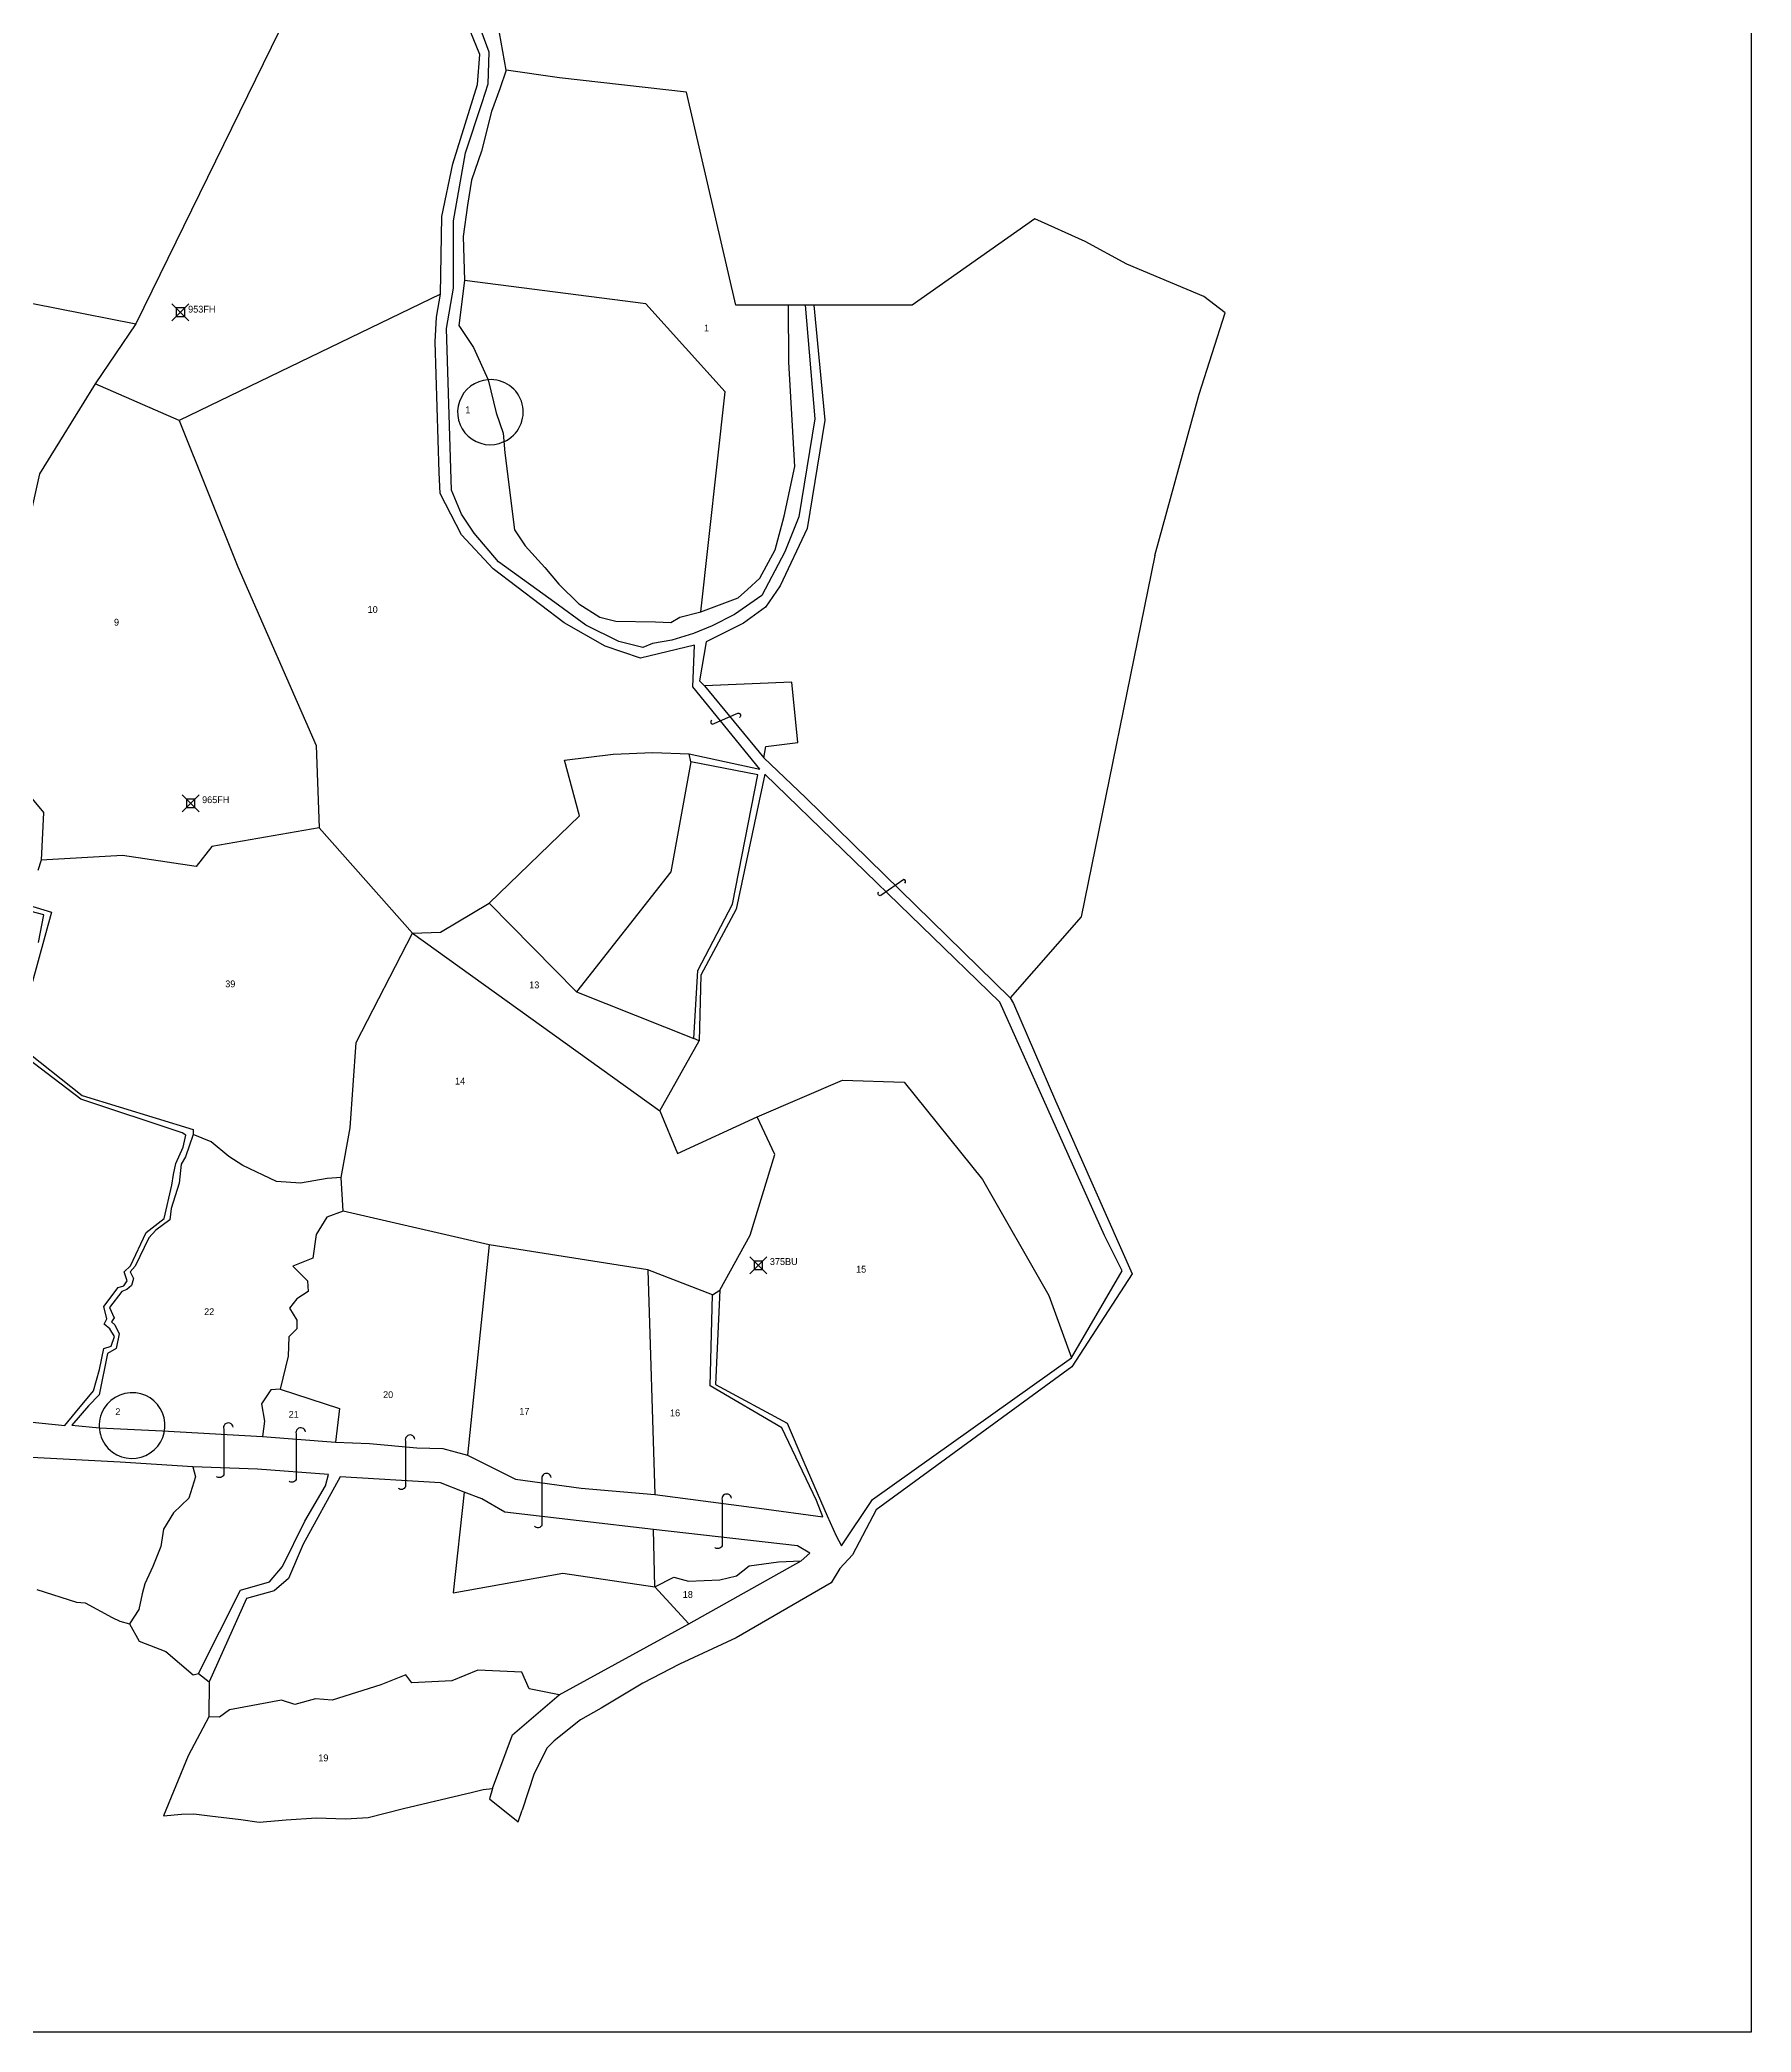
# Model space of a CAD drawing. Header units: inches. Extents: x 152888 to 154673, y 178610 to 180394.
# Drawn here: x 153667 to 154673, y 178610 to 179782 of the extents above; entities that cross this region are included whole.
import ezdxf

# ---------------------------------------------------------------- set-up
doc = ezdxf.new("R2010")
doc.units = ezdxf.units.IN
doc.header["$MEASUREMENT"] = 0
doc.header["$PDMODE"] = 67
doc.header["$PDSIZE"] = 5
for name, color, linetype in [('BORDER-B', 3, 'CONTINUOUS'), ('IMAGE', 7, 'CONTINUOUS'), ('LINK', 4, 'CONTINUOUS'), ('NO', 1, 'CONTINUOUS'), ('PARCEL', 6, 'CONTINUOUS'), ('ROAD', 2, 'CONTINUOUS'), ('TRIG-P', 2, 'CONTINUOUS'), ('TRIG-T', 1, 'CONTINUOUS')]:
    doc.layers.add(name, color=color, linetype=linetype)
picture_1 = doc.add_image_def('image1.tif', size_in_pixel=(8507, 8505))

msp = doc.modelspace()

# ---------------------------------------------------------------- linework, layer by layer
at = {"layer": 'BORDER-B'}
for points in [[(154322.5, 179478.3), (154348.5, 179573.3), (154363.8, 179621), (154351.3, 179630.7), (154306, 179649.6), (154281.5, 179663), (154251.9, 179676.4), (154179.7, 179625.6), (154121.9, 179625.6), (154116.8, 179625.6), (154107.1, 179625.6), (154076.1, 179625.6), (154047, 179750.9), (153972.5, 179759.2), (153941.1, 179763.8), (153932.3, 179813.4), (153925.1, 179848.6), (153902, 179893.1), (153882.8, 179923.9), (153839.3, 179947.6), (153765.5, 179977.3), (153746.3, 179984.4), (153722.1, 179989.9), (153661, 179986.6)], [(154322.5, 179478.3), (154279.1, 179265.9), (154237.4, 179218.1), (154239.3, 179214.8), (154264.1, 179157.6), (154309.2, 179055.9), (154273.6, 179001.1), (154158.6, 178917.1), (154144.7, 178890.6), (154137.2, 178882.6), (154132.1, 178874.1), (154076.2, 178841.8), (154042.9, 178826.3), (154021.4, 178815.1), (153997, 178800.5), (153984.8, 178793.5), (153969.3, 178781.3), (153965.1, 178777.1), (153957.6, 178762.1), (153950.5, 178740.5)], [(153665.2, 178870.2), (153688.4, 178862.7), (153693.5, 178862.4), (153709.5, 178853.7), (153714, 178851.7), (153719.6, 178850), (153725.3, 178839.9), (153741, 178833.8), (153757.1, 178820), (153760.2, 178820.8), (153766.5, 178816), (153766.2, 178795.4), (153754.1, 178772.5), (153739.6, 178737.2)], [(153739.6, 178737.2), (153750.2, 178738.1), (153757.5, 178738.3), (153766.9, 178737.2), (153785.1, 178734.9), (153795.8, 178733.4), (153811.7, 178734.7), (153829.6, 178736), (153846.6, 178735.4), (153859.9, 178736.1), (153880.7, 178741.4), (153921.2, 178751), (153927.5, 178752.6), (153933.1, 178753.1), (153931.3, 178747.1), (153948.2, 178733.6), (153950.5, 178740.5)]]:
    msp.add_lwpolyline(points, dxfattribs=at)
at = {"layer": 'LINK'}
for points in [[(154062, 179381.5, 0.68235), (154062.3, 179379.1), (154077.3, 179385.6, -0.818857), (154078.2, 179383.1)], [(154175.5, 179285.6, 0.68235), (154174.8, 179287.8), (154161.4, 179278.3, -0.818857), (154160.1, 179280.4)], [(153780.5, 178965.7, 1.087578), (153775, 178964.5), (153775, 178937.7, -0.507455), (153770.7, 178936.7)], [(153823.1, 178962.9, 1.087578), (153817.6, 178961.7), (153817.6, 178934.9, -0.507455), (153813.4, 178934)], [(153887.4, 178958.7, 1.087578), (153881.9, 178957.4), (153881.9, 178930.7, -0.507455), (153877.7, 178929.7)], [(153967.5, 178936.1, 1.087578), (153962.1, 178934.9), (153962.1, 178908.1, -0.507455), (153957.8, 178907.2)], [(154073.5, 178923.9, 1.087578), (154068, 178922.7), (154068, 178895.9, -0.507455), (154063.7, 178895)]]:
    msp.add_lwpolyline(points, format="xyb", dxfattribs=at)
at = {"layer": 'PARCEL'}
for points in [[(153863.4, 179901.9), (153821.8, 179815.7), (153723.3, 179614.6)], [(153941.1, 179763.8), (153937.4, 179752.7), (153932.4, 179739.5), (153926.6, 179716.2), (153920.7, 179699.1), (153918.4, 179684.3), (153915.7, 179666), (153916.5, 179640), (153913.3, 179613.6), (153921.9, 179600.7), (153930.5, 179581.7), (153935.1, 179562.3), (153939.4, 179550.2), (153940.2, 179538.8), (153946, 179493.4), (153952.2, 179484), (153963.9, 179471.2), (153972.1, 179461.5), (153983.7, 179449.9), (153996.2, 179442.1), (154005.5, 179439.7), (154028.8, 179439.4), (154037.8, 179439), (154043.2, 179442.1), (154055.6, 179445.2), (154077.4, 179453.4), (154082.9, 179458.4), (154090.2, 179465), (154099.2, 179481.7), (154104.6, 179501.5), (154110.8, 179530.7), (154107.3, 179592.1), (154107.1, 179625.6)], [(153611.5, 179638), (153631.9, 179632.6), (153723.3, 179614.6), (153699.5, 179579.3), (153666.8, 179526.3), (153650.7, 179453.8), (153644.4, 179388.5)], [(154055.6, 179445.2), (154069.9, 179574.5), (154023.2, 179626.4), (153916.5, 179640)], [(153902.4, 179632), (153748.9, 179557.8), (153699.5, 179579.3)], [(153748.9, 179557.8), (153783.3, 179471.6), (153829.4, 179366.6), (153831.2, 179318.2), (153768.1, 179307.1), (153758.8, 179295.4), (153715.6, 179301.9), (153667.7, 179299.1)], [(154092.6, 179359.4), (154093.8, 179366), (154112.5, 179368.4), (154109, 179403.9), (154057.7, 179401.7)], [(153831.2, 179318.2), (153886, 179256.3), (153902.4, 179256.9), (153931, 179273.8), (153984.1, 179325.2), (153975.3, 179357.9), (154003.9, 179361.4), (154027.3, 179362.5), (154048.6, 179361.7)], [(154049.6, 179357), (154037.8, 179292.3), (153982.4, 179221.7), (153931, 179273.8)], [(154062.4, 179043.5), (154024.4, 179058.3), (153931, 179072.9), (153845.2, 179092.7), (153844.1, 179112.6), (153849.3, 179141.7), (153852.8, 179191.9), (153886, 179256.3)], [(153886, 179256.3), (154031.4, 179151.7), (154054.6, 179193)], [(153982.4, 179221.7), (154051.4, 179194.3)], [(154031.4, 179151.7), (154041.9, 179126.6), (154088.6, 179148.2), (154138.8, 179169.7), (154175, 179168.6), (154221.1, 179111.4), (154260.2, 179043.2), (154273.4, 179006.4)], [(154066.7, 179046.2), (154084.5, 179078.7), (154099.1, 179126), (154088.6, 179148.2)], [(153844.1, 179112.6), (153835.9, 179112), (153820.1, 179109.1), (153806.1, 179110.2), (153786.3, 179119.6), (153778.1, 179124.8), (153767.6, 179133.6), (153757, 179137.9)], [(153845.2, 179092.7), (153835.6, 179089.2), (153829.4, 179079.1), (153827.4, 179065), (153815.7, 179060.3), (153824.3, 179051.7), (153824.7, 179045.5), (153818, 179041.2), (153813.7, 179035.7), (153818, 179028.6), (153818, 179023.6), (153813.3, 179018.9), (153812.9, 179007.5), (153808.2, 178988), (153802.8, 178987.6), (153797.3, 178979.4), (153798.9, 178969.2), (153797.8, 178960.3)], [(153931, 179072.9), (153918.4, 178949.2)], [(154024.4, 179058.3), (154028.5, 178926.1)], [(153808.2, 178988), (153843, 178976.7), (153840.7, 178956.9)], [(153756.9, 178942.4), (153758.4, 178936.5), (153754.5, 178924), (153745.5, 178915.4), (153739.6, 178905.7), (153738.1, 178895.5), (153733.4, 178883.8), (153728.7, 178873.6), (153727.1, 178867.7), (153725.2, 178858.4), (153719.6, 178850)], [(153916.4, 178927.5), (153909.9, 178868.2), (153974.4, 178879.9), (154028.4, 178871.7), (154027.7, 178905.5)], [(154028.4, 178871.7), (154039.7, 178877.5), (154048.3, 178875.2), (154066.7, 178876), (154076.5, 178878.3), (154083.9, 178884.2), (154101.1, 178886.5), (154114.6, 178887)], [(154028.4, 178871.7), (154048.4, 178850.1)], [(153972.3, 178808.2), (153954.5, 178811.9), (153950.2, 178821.6), (153924.4, 178822.8), (153909.1, 178816.6), (153885.7, 178815.4), (153882.1, 178820.1), (153867.3, 178814.2), (153838.7, 178805.2), (153829, 178806), (153816.8, 178802.5), (153809, 178805.2), (153778.5, 178799.4), (153772.6, 178795.1), (153766.2, 178795.4)]]:
    msp.add_lwpolyline(points, dxfattribs=at)
for centre, radius, start, end in [((153931.6, 179562.6), 19.1, 93.4757, 295.108), ((153932, 179562.7), 19.1, 293.9674, 94.6163), ((153721.2, 178966.6), 19.4, 83.6724, 233.2289), ((153721.1, 178966.7), 19.4, 233.7263, 83.175)]:
    msp.add_arc(centre, radius, start, end, dxfattribs=at)
at = {"layer": 'ROAD'}
for points in [[(154116.8, 179625.6), (154122.5, 179558.7), (154113.1, 179501.1), (154105, 179480.5), (154091.4, 179454.9), (154075.4, 179443.6), (154062.2, 179437), (154051.3, 179432.4), (154038.5, 179428.5), (154027.2, 179426.5), (154021.4, 179424.2), (154007.4, 179427.7), (153988, 179437.4), (153969.7, 179450.6), (153936.6, 179474.7), (153922.3, 179491.4), (153914.9, 179502.7), (153909, 179516.7), (153905.9, 179611.9), (153910.2, 179635.6), (153910.2, 179675.2), (153917.1, 179715.2), (153926.9, 179744.8), (153930.4, 179755.7), (153931.1, 179774.3), (153920.3, 179803.5)], [(154129.7, 178913.6), (154135.1, 178901.8), (154138.3, 178895.9), (154156.4, 178923.1), (154273.4, 179006.4), (154303.3, 179057.6), (154292.9, 179078.5), (154231.3, 179215.6), (154093.1, 179349.7), (154076.3, 179270.4), (154055.5, 179231.5), (154054.6, 179193), (154051.4, 179194.3), (154053.7, 179234.2), (154074.1, 179273.2), (154089, 179349.3), (154049.6, 179357), (154048.6, 179361.7), (154090.3, 179352.7), (154050.8, 179401.1), (154051.7, 179425.6), (154020, 179417.9), (153999.2, 179425.1), (153975.1, 179438.7), (153933.4, 179470.4), (153914.9, 179490.4), (153902.2, 179514.8), (153901.7, 179527.1), (153899.3, 179604), (153900.2, 179618.5), (153902.4, 179632), (153903.3, 179677.8), (153909.7, 179708.6), (153924.2, 179755.3), (153925.5, 179772.9), (153916, 179796.5)], [(154121.9, 179625.6), (154128.5, 179558), (154118, 179494.3), (154102.1, 179460.4), (154093.6, 179448), (154080.7, 179438.5), (154058.7, 179427.6), (154054.8, 179404.7), (154057.7, 179401.7), (154092.6, 179359.4), (154117, 179336), (154237.4, 179218.1)], [(153642.3, 179359.3), (153669.1, 179327.1), (153667.7, 179299.1), (153665.7, 179293)], [(153666.1, 179250.7), (153669.3, 179267), (153651.4, 179271.7)], [(153655.7, 179274), (153673.8, 179268.5), (153662.1, 179225.7)], [(153637.6, 178971.2), (153681.6, 178966.7), (153687.9, 178974.4), (153698.4, 178987.1), (153702, 178999.7), (153704.5, 179012), (153708.8, 179013.3), (153710.8, 179019), (153708.1, 179023.5), (153704.7, 179026.2), (153706.3, 179029.4), (153704.5, 179036.7), (153712.9, 179047.8), (153716.3, 179048.9), (153718.3, 179051.8), (153716.5, 179057.1), (153720.3, 179060.5), (153729.4, 179080.2), (153740, 179088.5), (153744.5, 179108), (153745.4, 179114.3), (153746.8, 179120.7), (153751.1, 179130.4), (153752.7, 179137.4), (153750.6, 179138.8), (153691, 179158.5), (153651.4, 179188.8)], [(153654.8, 179190.2), (153691.7, 179160.8), (153757, 179140.8), (153757, 179137.9), (153752.5, 179124.7), (153750, 179120.4), (153748.8, 179109.1), (153744.1, 179094.2), (153743.4, 179087.6), (153735.2, 179081.5), (153730.9, 179077), (153723, 179060.4), (153720.1, 179057.1), (153721.9, 179053.2), (153720.8, 179049.1), (153718.1, 179046.6), (153715.1, 179045.5), (153707.9, 179036), (153710.6, 179029.9), (153709, 179027.6), (153711, 179025.8), (153713.5, 179020.6), (153711.7, 179012), (153706.7, 179009), (153701.8, 178984.8), (153695.6, 178978.2), (153685.7, 178966.9), (153702, 178965.3), (153739.1, 178963.5), (153797.8, 178960.3), (153840.7, 178956.9), (153860.8, 178956), (153888.5, 178953.5), (153903.9, 178953.2), (153918.4, 178949.2), (153946.5, 178935.1), (153985.2, 178929.9), (154028.5, 178926.1), (154089.9, 178918.1), (154127.2, 178912.9), (154123.6, 178922.6), (154103.2, 178965.4), (154061, 178990.1), (154062.4, 179043.5), (154066.7, 179046.2), (154064.2, 178990.7), (154106.3, 178968.1), (154116.1, 178945.2), (154129.7, 178913.6)], [(153760.2, 178820.8), (153784.9, 178869.9), (153802, 178874.8), (153809.6, 178883.8), (153822.7, 178910.4), (153834.9, 178931.1), (153836.7, 178937.9), (153794.8, 178941), (153756.9, 178942.4), (153714.1, 178945.1), (153658.3, 178948.1), (153633.3, 178952.6), (153604.6, 178960.4), (153602.2, 178948.9), (153601.3, 178934.9), (153595.6, 178923.5), (153595.6, 178919), (153592.3, 178915.3), (153591.1, 178909.5), (153590.7, 178901.8), (153590.3, 178896.8), (153587, 178891.4)], [(153933.1, 178753.1), (153944.8, 178784.8), (153972.3, 178808.2), (154048.4, 178850.1), (154114.6, 178887), (154119.6, 178891.5), (154112.4, 178896), (154027.7, 178905.5), (153940.3, 178915.8), (153926.8, 178923.5), (153916.4, 178927.5), (153902.4, 178932.9), (153843.4, 178936.5), (153821.8, 178896.9), (153813.2, 178876.6), (153804.7, 178869.4), (153788.5, 178864.9), (153766.5, 178816)]]:
    msp.add_lwpolyline(points, dxfattribs=at)
at = {"layer": 'TRIG-P'}
for p in [(153749.6, 179621.4), (153755.6, 179332.6), (154089.3, 179060.9)]:
    msp.add_point(p, dxfattribs=at)

# ---------------------------------------------------------------- texts
at = {"layer": 'NO'}
for s, p in [('1', (154057.4, 179610.1)), ('1', (153917, 179562)), ('10', (153859.6, 179444.6)), ('9', (153710.5, 179437.1)), ('39', (153775.9, 179224.4)), ('13', (153954.6, 179223.8)), ('14', (153911, 179167.2)), ('15', (154146.8, 179056.6)), ('22', (153763.5, 179031.6)), ('20', (153868.7, 178982.8)), ('2', (153711.3, 178972.8)), ('21', (153813.2, 178971.2)), ('17', (153948.8, 178973)), ('16', (154037.4, 178972.1)), ('18', (154044.9, 178865.3)), ('19', (153830.6, 178769.2))]:
    msp.add_text(s, height=4, dxfattribs=at).set_placement(p)
at = {"layer": 'TRIG-T'}
for s, p in [('953FH', (153754.1, 179621.2)), ('965FH', (153762.3, 179332.7)), ('375BU', (154096.1, 179061.1))]:
    msp.add_text(s, height=4, dxfattribs=at).set_placement(p)

# ---------------------------------------------------------------- pictures from other files: only their frames are drawn
at = {"layer": 'IMAGE'}
image = msp.add_image(picture_1, insert=(152888.4, 178609.9), size_in_units=(1784.6, 1784.2), dxfattribs=at)
image.dxf.flags = 15

doc.saveas('drawing.dxf')
